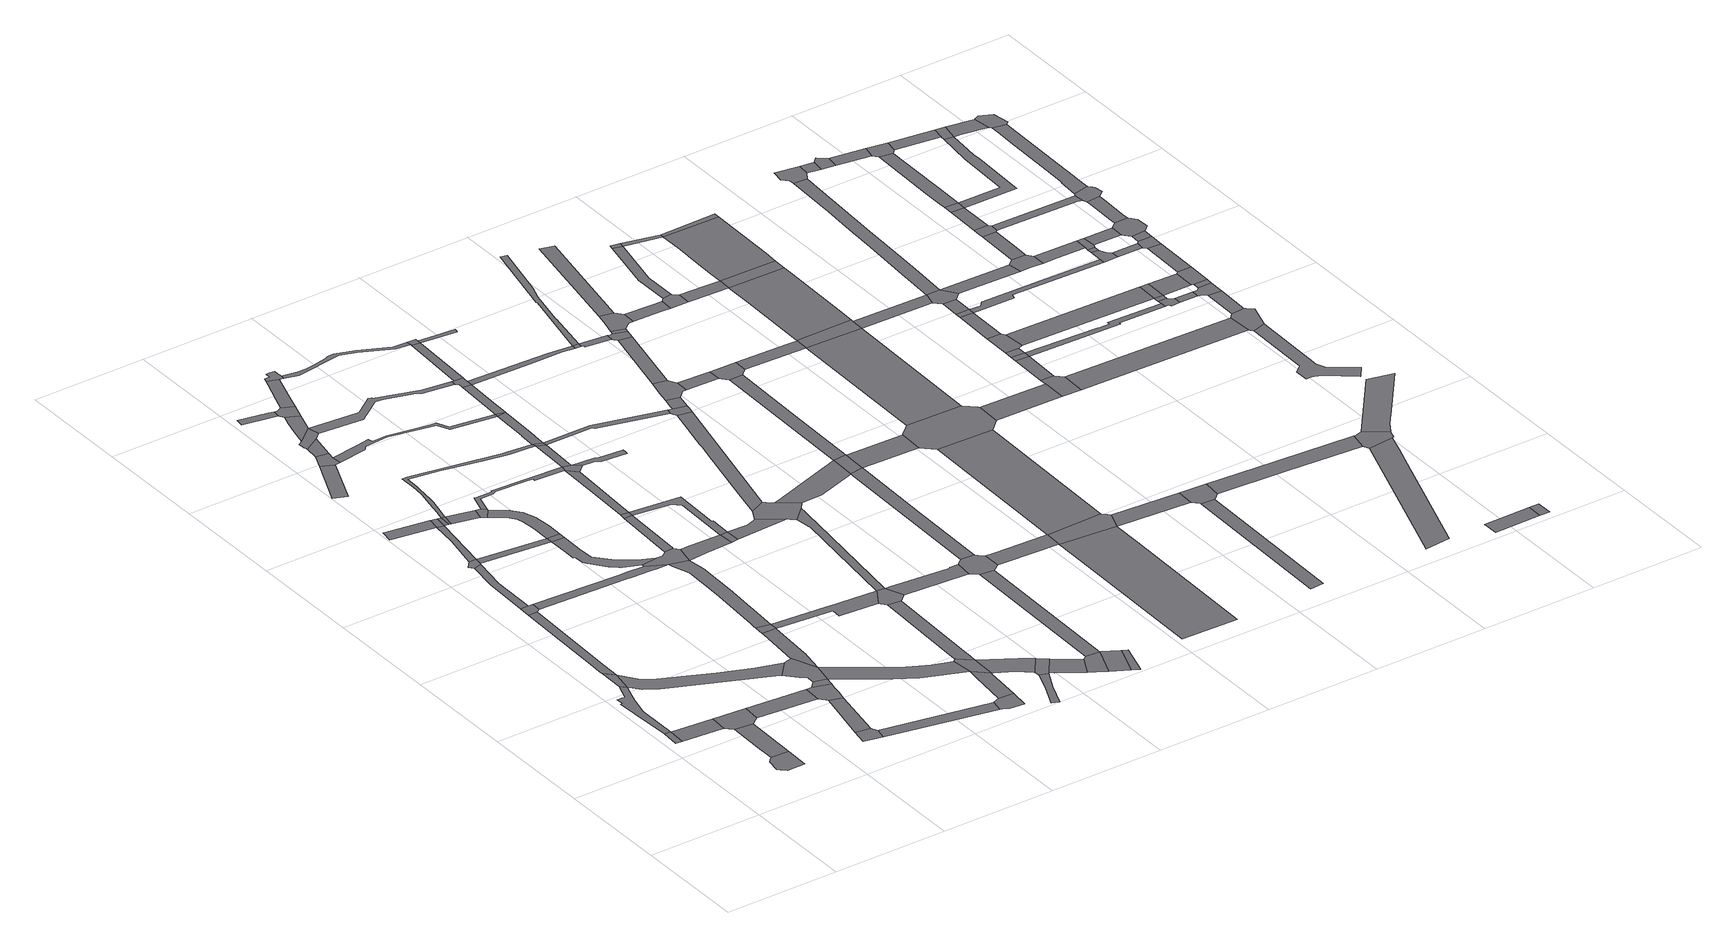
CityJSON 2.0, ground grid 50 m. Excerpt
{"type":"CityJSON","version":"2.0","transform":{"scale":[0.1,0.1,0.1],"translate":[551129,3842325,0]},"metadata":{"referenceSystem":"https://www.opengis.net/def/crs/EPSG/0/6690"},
"CityObjects":{
"road1":{"type":"Road","geometry":[{"type":"MultiSurface","lod":"1","boundaries":[[[0,1,2,3]]]}]},
"road2":{"type":"Road","attributes":{"RoadStructureAttribute.sectionType":"1"},"geometry":[{"type":"MultiSurface","lod":"1","boundaries":[[[4,5,6,7,8,9,10,11,12,13,14,0,3,15,16,17,18,19]]]}]},
"road3":{"type":"Road","attributes":{"RoadStructureAttribute.sectionType":"1"},"geometry":[{"type":"MultiSurface","lod":"1","boundaries":[[[20,3,2,21,22]]]}]},
"road4":{"type":"Road","geometry":[{"type":"MultiSurface","lod":"1","boundaries":[[[23,24,25,26,27,28,29,30]]]}]},
"road5":{"type":"Road","attributes":{"RoadStructureAttribute.sectionType":"1"},"geometry":[{"type":"MultiSurface","lod":"1","boundaries":[[[31,32,23,30,33]]]}]},
"road6":{"type":"Road","geometry":[{"type":"MultiSurface","lod":"1","boundaries":[[[34,4,19,35]]]}]},
"road7":{"type":"Road","geometry":[{"type":"MultiSurface","lod":"1","boundaries":[[[22,21,31,33,36,37]]]}]},
"road8":{"type":"Road","attributes":{"RoadStructureAttribute.sectionType":"1"},"geometry":[{"type":"MultiSurface","lod":"1","boundaries":[[[38,39,40,34,35,41,42,43]]]}]},
"road9":{"type":"Road","geometry":[{"type":"MultiSurface","lod":"1","boundaries":[[[44,45,38,43,46,47,48,49]]]}]},
"road10":{"type":"Road","attributes":{"RoadStructureAttribute.sectionType":"1"},"geometry":[{"type":"MultiSurface","lod":"1","boundaries":[[[50,51,52,53,54,55,56,35,19,57,58,59,60,61,62]]]}]},
"road11":{"type":"Road","attributes":{"RoadStructureAttribute.sectionType":"1"},"geometry":[{"type":"MultiSurface","lod":"1","boundaries":[[[37,36,63,64]]]}]},
"road12":{"type":"Road","attributes":{"RoadStructureAttribute.sectionType":"1"},"geometry":[{"type":"MultiSurface","lod":"1","boundaries":[[[65,66,67,68,44,49]]]}]},
"road13":{"type":"Road","geometry":[{"type":"MultiSurface","lod":"1","boundaries":[[[69,70,71,72,73,74]]]}]},
"road14":{"type":"Road","geometry":[{"type":"MultiSurface","lod":"1","boundaries":[[[75,76,77,78,67,66,79,80,81]]]}]},
"road15":{"type":"Road","attributes":{"RoadStructureAttribute.sectionType":"1"},"geometry":[{"type":"MultiSurface","lod":"1","boundaries":[[[82,69,74,83]]]}]},
"road16":{"type":"Road","attributes":{"RoadStructureAttribute.sectionType":"1"},"geometry":[{"type":"MultiSurface","lod":"1","boundaries":[[[84,85,86,87,88]]]}]},
"road17":{"type":"Road","attributes":{"RoadStructureAttribute.sectionType":"1"},"geometry":[{"type":"MultiSurface","lod":"1","boundaries":[[[87,89,75,81,90]]]}]},
"road18":{"type":"Road","geometry":[{"type":"MultiSurface","lod":"1","boundaries":[[[64,63,91,92,82,83,93,94,95,96]]]}]},
"road19":{"type":"Road","attributes":{"RoadStructureAttribute.sectionType":"1"},"geometry":[{"type":"MultiSurface","lod":"1","boundaries":[[[97,96,95,98]]]}]},
"road20":{"type":"Road","attributes":{"RoadStructureAttribute.sectionType":"1"},"geometry":[{"type":"MultiSurface","lod":"1","boundaries":[[[99,100,101,102]]]}]},
"road21":{"type":"Road","geometry":[{"type":"MultiSurface","lod":"1","boundaries":[[[88,87,90,103]]]}]},
"road22":{"type":"Road","geometry":[{"type":"MultiSurface","lod":"1","boundaries":[[[104,105,62,61,106,107,108,97,98,109]]]}]},
"road23":{"type":"Road","attributes":{"RoadStructureAttribute.sectionType":"1"},"geometry":[{"type":"MultiSurface","lod":"1","boundaries":[[[81,80,110,111]]]}]},
"road24":{"type":"Road","attributes":{"RoadStructureAttribute.sectionType":"1"},"geometry":[{"type":"MultiSurface","lod":"1","boundaries":[[[103,90,112,113,114]]]}]},
"road25":{"type":"Road","attributes":{"RoadStructureAttribute.sectionType":"1"},"geometry":[{"type":"MultiSurface","lod":"1","boundaries":[[[115,116,47,46,117,118,119,120,121,122]]]}]},
"road26":{"type":"Road","geometry":[{"type":"MultiSurface","lod":"1","boundaries":[[[114,113,123,124]]]}]},
"road27":{"type":"Road","attributes":{"RoadStructureAttribute.sectionType":"1"},"geometry":[{"type":"MultiSurface","lod":"1","boundaries":[[[73,72,125,126]]]}]},
"road28":{"type":"Road","attributes":{"RoadStructureAttribute.sectionType":"1"},"geometry":[{"type":"MultiSurface","lod":"1","boundaries":[[[127,124,123,128,129]]]}]},
"road29":{"type":"Road","geometry":[{"type":"MultiSurface","lod":"1","boundaries":[[[130,99,102,131,132,133]]]}]},
"road30":{"type":"Road","attributes":{"RoadStructureAttribute.sectionType":"1"},"geometry":[{"type":"MultiSurface","lod":"1","boundaries":[[[134,135,136,104,109,137,138,139,140,141]]]}]},
"road31":{"type":"Road","geometry":[{"type":"MultiSurface","lod":"1","boundaries":[[[142,143,144,130,133]]]}]},
"road32":{"type":"Road","geometry":[{"type":"MultiSurface","lod":"1","boundaries":[[[145,129,128,146,147,148,149]]]}]},
"road33":{"type":"Road","geometry":[{"type":"MultiSurface","lod":"1","boundaries":[[[150,134,141,151]]]}]},
"road34":{"type":"Road","attributes":{"RoadStructureAttribute.sectionType":"1"},"geometry":[{"type":"MultiSurface","lod":"1","boundaries":[[[152,153,154,155,156,157]]]}]},
"road35":{"type":"Road","geometry":[{"type":"MultiSurface","lod":"1","boundaries":[[[158,159,160,161,162,163,143,142,164,165,166]]]}]},
"road36":{"type":"Road","geometry":[{"type":"MultiSurface","lod":"1","boundaries":[[[111,110,167,168]]]}]},
"road37":{"type":"Road","attributes":{"RoadStructureAttribute.sectionType":"1"},"geometry":[{"type":"MultiSurface","lod":"1","boundaries":[[[169,170,171,172,147,146,173,174,175,176,177,111,168]]]}]},
"road38":{"type":"Road","attributes":{"RoadStructureAttribute.sectionType":"1"},"geometry":[{"type":"MultiSurface","lod":"1","boundaries":[[[178,179,180,109,98,181,182,183,184]]]}]},
"road39":{"type":"Road","attributes":{"RoadStructureAttribute.sectionType":"1"},"geometry":[{"type":"MultiSurface","lod":"1","boundaries":[[[185,186,187,159,158,188]]]}]},
"road40":{"type":"Road","attributes":{"RoadStructureAttribute.sectionType":"1"},"geometry":[{"type":"MultiSurface","lod":"1","boundaries":[[[110,189,190,191,192,193,194,195,196,197,198,199,200,201,202,203,204,205,206,207,208,167]]]}]},
"road41":{"type":"Road","attributes":{"RoadStructureAttribute.sectionType":"1"},"geometry":[{"type":"MultiSurface","lod":"1","boundaries":[[[121,209,210,211,212,213,150,151,214,215,216]]]}]},
"road42":{"type":"Road","geometry":[{"type":"MultiSurface","lod":"1","boundaries":[[[217,218,157,156,185,188,219]]]}]},
"road43":{"type":"Road","attributes":{"RoadStructureAttribute.sectionType":"1"},"geometry":[{"type":"MultiSurface","lod":"1","boundaries":[[[220,221,222,126,125,223,224,225,226]]]}]},
"road44":{"type":"Road","geometry":[{"type":"MultiSurface","lod":"1","boundaries":[[[227,228,229,201,200,122,121,216,230]]]}]},
"road45":{"type":"Road","attributes":{"RoadStructureAttribute.sectionType":"1"},"geometry":[{"type":"MultiSurface","lod":"1","boundaries":[[[231,232,233,234,235,236,237,238,239,114,124,240,241,242,243,244,245,246,247,248,249,250,251,252]]]}]},
"road46":{"type":"Road","attributes":{"RoadStructureAttribute.sectionType":"1"},"geometry":[{"type":"MultiSurface","lod":"1","boundaries":[[[253,254,255,256,217,219,257,258]]]}]},
"road47":{"type":"Road","attributes":{"RoadStructureAttribute.sectionType":"1"},"geometry":[{"type":"MultiSurface","lod":"1","boundaries":[[[183,259,260,220,226,261,262]]]}]},
"road48":{"type":"Road","attributes":{"RoadStructureAttribute.sectionType":"1"},"geometry":[{"type":"MultiSurface","lod":"1","boundaries":[[[263,264,265,266,267,149,148,268,269,270,271,272,273,274,275]]]}]},
"road49":{"type":"Road","attributes":{"RoadStructureAttribute.sectionType":"1"},"geometry":[{"type":"MultiSurface","lod":"1","boundaries":[[[276,277,151,141,278,279,280,281,282,283]]]}]},
"road50":{"type":"Road","geometry":[{"type":"MultiSurface","lod":"1","boundaries":[[[284,184,183,262,285]]]}]},
"road51":{"type":"Road","attributes":{"RoadStructureAttribute.sectionType":"1"},"geometry":[{"type":"MultiSurface","lod":"1","boundaries":[[[286,287,228,227,288,289]]]}]},
"road52":{"type":"Road","attributes":{"RoadStructureAttribute.sectionType":"1"},"geometry":[{"type":"MultiSurface","lod":"1","boundaries":[[[290,291,292,293,294,295,296,132,131,297,298,299,300,301,302,303,304,305]]]}]},
"road53":{"type":"Road","geometry":[{"type":"MultiSurface","lod":"1","boundaries":[[[306,307,308,253,258,309,310,311,312,313,314]]]}]},
"road54":{"type":"Road","geometry":[{"type":"MultiSurface","lod":"1","boundaries":[[[315,286,289,316]]]}]},
"road55":{"type":"Road","attributes":{"RoadStructureAttribute.sectionType":"1"},"geometry":[{"type":"MultiSurface","lod":"1","boundaries":[[[317,318,230,216,319,320,321,322]]]}]},
"road56":{"type":"Road","attributes":{"RoadStructureAttribute.sectionType":"1"},"geometry":[{"type":"MultiSurface","lod":"1","boundaries":[[[323,324,325,326,327,328,329,330]]]}]},
"road57":{"type":"Road","attributes":{"RoadStructureAttribute.sectionType":"1"},"geometry":[{"type":"MultiSurface","lod":"1","boundaries":[[[331,332,284,285,333,334,335,336]]]}]},
"road58":{"type":"Road","attributes":{"RoadStructureAttribute.sectionType":"1"},"geometry":[{"type":"MultiSurface","lod":"1","boundaries":[[[337,338,285,262,339,340,341,342]]]}]},
"road59":{"type":"Road","attributes":{"RoadStructureAttribute.sectionType":"1"},"geometry":[{"type":"MultiSurface","lod":"1","boundaries":[[[343,344,345,346,347,348,158,166,349,350,351,352,353,354,355,356,357,358,359]]]}]},
"road60":{"type":"Road","attributes":{"RoadStructureAttribute.sectionType":"1"},"geometry":[{"type":"MultiSurface","lod":"1","boundaries":[[[274,360,361,315,316,362]]]}]},
"road61":{"type":"Road","attributes":{"RoadStructureAttribute.sectionType":"1"},"geometry":[{"type":"MultiSurface","lod":"1","boundaries":[[[363,364,365,316,289,366,367,322,368]]]}]},
"road62":{"type":"Road","geometry":[{"type":"MultiSurface","lod":"1","boundaries":[[[342,341,369,370,371,323,330,372,373]]]}]},
"road63":{"type":"Road","geometry":[{"type":"MultiSurface","lod":"1","boundaries":[[[368,322,321,374]]]}]},
"road64":{"type":"Road","geometry":[{"type":"MultiSurface","lod":"1","boundaries":[[[283,282,375,331,336,376,377,378,379]]]}]},
"road65":{"type":"Road","geometry":[{"type":"MultiSurface","lod":"1","boundaries":[[[275,274,362,380,381,382,383]]]}]},
"road66":{"type":"Road","attributes":{"RoadStructureAttribute.sectionType":"1"},"geometry":[{"type":"MultiSurface","lod":"1","boundaries":[[[373,372,384,385,386]]]}]},
"road67":{"type":"Road","attributes":{"RoadStructureAttribute.sectionType":"1"},"geometry":[{"type":"MultiSurface","lod":"1","boundaries":[[[251,275,383,387]]]}]},
"road68":{"type":"Road","geometry":[{"type":"MultiSurface","lod":"1","boundaries":[[[252,251,387,388]]]}]},
"road69":{"type":"Road","attributes":{"RoadStructureAttribute.sectionType":"1"},"geometry":[{"type":"MultiSurface","lod":"1","boundaries":[[[389,390,391,392,393,394,395,396,397,398,310,309,399,400,401,402,403,404]]]}]},
"road70":{"type":"Road","attributes":{"RoadStructureAttribute.sectionType":"1"},"geometry":[{"type":"MultiSurface","lod":"1","boundaries":[[[405,406,407,304,408,409,410,252,388]]]}]},
"road71":{"type":"Road","geometry":[{"type":"MultiSurface","lod":"1","boundaries":[[[411,412,413,368,374,414,415,416]]]}]},
"road72":{"type":"Road","geometry":[{"type":"MultiSurface","lod":"1","boundaries":[[[417,418,386,385,419,420,421]]]}]},
"road73":{"type":"Road","geometry":[{"type":"MultiSurface","lod":"1","boundaries":[[[422,423,424,425,426,427,428,383,382]]]}]},
"road74":{"type":"Road","geometry":[{"type":"MultiSurface","lod":"1","boundaries":[[[305,304,407]]]}]},
"road75":{"type":"Road","attributes":{"RoadStructureAttribute.sectionType":"1"},"geometry":[{"type":"MultiSurface","lod":"1","boundaries":[[[429,430,431,432,433,434,435,436,283,379]]]}]},
"road76":{"type":"Road","attributes":{"RoadStructureAttribute.sectionType":"1"},"geometry":[{"type":"MultiSurface","lod":"1","boundaries":[[[437,438,421,420,439,440]]]}]},
"road77":{"type":"Road","attributes":{"RoadStructureAttribute.sectionType":"1"},"geometry":[{"type":"MultiSurface","lod":"1","boundaries":[[[441,442,443,444,305,407,445,446,447]]]}]},
"road78":{"type":"Road","attributes":{"RoadStructureAttribute.sectionType":"1"},"geometry":[{"type":"MultiSurface","lod":"1","boundaries":[[[448,449,450,451,379,378,452,453,454]]]}]},
"road79":{"type":"Road","geometry":[{"type":"MultiSurface","lod":"1","boundaries":[[[440,439,455,456]]]}]},
"road80":{"type":"Road","geometry":[{"type":"MultiSurface","lod":"1","boundaries":[[[359,358,457,441,447,458,459,460,461,462]]]}]},
"road81":{"type":"Road","geometry":[{"type":"MultiSurface","lod":"1","boundaries":[[[463,464,465,466,411,416,467,433,432,468,469]]]}]},
"road82":{"type":"Road","attributes":{"RoadStructureAttribute.sectionType":"1"},"geometry":[{"type":"MultiSurface","lod":"1","boundaries":[[[470,417,421,471]]]}]},
"road83":{"type":"Road","attributes":{"RoadStructureAttribute.sectionType":"1"},"geometry":[{"type":"MultiSurface","lod":"1","boundaries":[[[472,462,461,473]]]}]},
"road84":{"type":"Road","attributes":{"RoadStructureAttribute.sectionType":"1"},"geometry":[{"type":"MultiSurface","lod":"1","boundaries":[[[474,475,388,387,476,477,478,479]]]}]},
"road85":{"type":"Road","geometry":[{"type":"MultiSurface","lod":"1","boundaries":[[[404,403,472,473,480,481]]]}]},
"road86":{"type":"Road","attributes":{"RoadStructureAttribute.sectionType":"1"},"geometry":[{"type":"MultiSurface","lod":"1","boundaries":[[[482,483,484,485,486,487,488,465,464,489]]]}]},
"road87":{"type":"Road","geometry":[{"type":"MultiSurface","lod":"1","boundaries":[[[490,491,492,454,453,493,494,470,471,495,496,497,498,499]]]}]},
"road88":{"type":"Road","geometry":[{"type":"MultiSurface","lod":"1","boundaries":[[[500,501,502,480,473]]]}]},
"road89":{"type":"Road","attributes":{"RoadStructureAttribute.sectionType":"1"},"geometry":[{"type":"MultiSurface","lod":"1","boundaries":[[[503,504,505,469,468,506,507,508]]]}]},
"road90":{"type":"Road","attributes":{"RoadStructureAttribute.sectionType":"1"},"geometry":[{"type":"MultiSurface","lod":"1","boundaries":[[[509,458,447,510,511,512,513]]]}]},
"road91":{"type":"Road","attributes":{"RoadStructureAttribute.sectionType":"1"},"geometry":[{"type":"MultiSurface","lod":"1","boundaries":[[[514,515,516,517,508,490,499]]]}]},
"road92":{"type":"Road","geometry":[{"type":"MultiSurface","lod":"1","boundaries":[[[479,478,482,489,518,519,520]]]}]},
"road93":{"type":"Road","attributes":{"RoadStructureAttribute.sectionType":"1"},"geometry":[{"type":"MultiSurface","lod":"1","boundaries":[[[521,522,523,497,496,524,525,526,527]]]}]},
"road94":{"type":"Road","attributes":{"RoadStructureAttribute.sectionType":"1"},"geometry":[{"type":"MultiSurface","lod":"1","boundaries":[[[528,529,530,520,519,531]]]}]},
"road95":{"type":"Road","geometry":[{"type":"MultiSurface","lod":"1","boundaries":[[[532,503,508,517]]]}]},
"road96":{"type":"Road","geometry":[{"type":"MultiSurface","lod":"1","boundaries":[[[533,534,528,531,535,536,537,538,539,540,541,542]]]}]},
"road97":{"type":"Road","attributes":{"function":"2","RoadStructureAttribute.sectionType":"1"},"geometry":[{"type":"MultiSurface","lod":"1","boundaries":[[[526,543,544,545,546,547]]]}]},
"road98":{"type":"Road","geometry":[{"type":"MultiSurface","lod":"1","boundaries":[[[513,512,548,549]]]}]},
"road99":{"type":"Road","attributes":{"RoadStructureAttribute.sectionType":"1"},"geometry":[{"type":"MultiSurface","lod":"1","boundaries":[[[549,548,550,551,552,553,554]]]}]},
"road100":{"type":"Road","attributes":{"RoadStructureAttribute.sectionType":"1"},"geometry":[{"type":"MultiSurface","lod":"1","boundaries":[[[555,533,542,556]]]}]},
"road101":{"type":"Road","attributes":{"RoadStructureAttribute.sectionType":"1"},"geometry":[{"type":"MultiSurface","lod":"1","boundaries":[[[539,538,557,558]]]}]},
"road102":{"type":"Road","attributes":{"RoadStructureAttribute.sectionType":"1"},"geometry":[{"type":"MultiSurface","lod":"1","boundaries":[[[559,560,503,532,561,562]]]}]},
"road103":{"type":"Road","attributes":{"RoadStructureAttribute.sectionType":"1"},"geometry":[{"type":"MultiSurface","lod":"1","boundaries":[[[563,564,532,517,565,566,567]]]}]},
"road104":{"type":"Road","geometry":[{"type":"MultiSurface","lod":"1","boundaries":[[[568,569,527,526,547,570]]]}]},
"road105":{"type":"Road","geometry":[{"type":"MultiSurface","lod":"1","boundaries":[[[571,554,553,572,555,556,573,574]]]}]},
"road106":{"type":"Road","attributes":{"RoadStructureAttribute.sectionType":"1"},"geometry":[{"type":"MultiSurface","lod":"1","boundaries":[[[575,576,577,513,549,578,579,580,581,582,583]]]}]},
"road107":{"type":"Road","attributes":{"RoadStructureAttribute.sectionType":"1"},"geometry":[{"type":"MultiSurface","lod":"1","boundaries":[[[584,574,573,585]]]}]},
"road108":{"type":"Road","geometry":[{"type":"MultiSurface","lod":"1","boundaries":[[[586,558,557,587,588,559,562,589,590,591,592,593]]]}]},
"road109":{"type":"Road","geometry":[{"type":"MultiSurface","lod":"1","boundaries":[[[594,595,596,584,585,597,598,599,600,601,602]]]}]},
"road110":{"type":"Road","attributes":{"function":"2","RoadStructureAttribute.sectionType":"1"},"geometry":[{"type":"MultiSurface","lod":"1","boundaries":[[[603,527,569,604]]]}]},
"road111":{"type":"Road","attributes":{"RoadStructureAttribute.sectionType":"1"},"geometry":[{"type":"MultiSurface","lod":"1","boundaries":[[[605,606,601,600,607,608,609]]]}]},
"road112":{"type":"Road","attributes":{"RoadStructureAttribute.sectionType":"1"},"geometry":[{"type":"MultiSurface","lod":"1","boundaries":[[[610,594,602,611]]]}]},
"road113":{"type":"Road","attributes":{"RoadStructureAttribute.sectionType":"1"},"geometry":[{"type":"MultiSurface","lod":"1","boundaries":[[[570,547,612,613,614]]]}]},
"road114":{"type":"Road","attributes":{"RoadStructureAttribute.sectionType":"1"},"geometry":[{"type":"MultiSurface","lod":"1","boundaries":[[[615,593,592,616,617]]]}]},
"road115":{"type":"Road","geometry":[{"type":"MultiSurface","lod":"1","boundaries":[[[618,619,620,567,566,621,603,604,622,623,624,625,626]]]}]},
"road116":{"type":"Road","attributes":{"RoadStructureAttribute.sectionType":"1"},"geometry":[{"type":"MultiSurface","lod":"1","boundaries":[[[627,628,629,630]]]}]},
"road117":{"type":"Road","geometry":[{"type":"MultiSurface","lod":"1","boundaries":[[[631,632,609,608,633,634]]]}]},
"road118":{"type":"Road","attributes":{"function":"2","RoadStructureAttribute.sectionType":"1"},"geometry":[{"type":"MultiSurface","lod":"1","boundaries":[[[616,618,626,635]]]}]},
"road119":{"type":"Road","attributes":{"RoadStructureAttribute.sectionType":"1"},"geometry":[{"type":"MultiSurface","lod":"1","boundaries":[[[636,637,632,631,638,639,640]]]}]},
"road120":{"type":"Road","geometry":[{"type":"MultiSurface","lod":"1","boundaries":[[[614,613,641,627,630,642,643,644]]]}]},
"road121":{"type":"Road","attributes":{"RoadStructureAttribute.sectionType":"1"},"geometry":[{"type":"MultiSurface","lod":"1","boundaries":[[[645,634,633,646,647,648]]]}]},
"road122":{"type":"Road","geometry":[{"type":"MultiSurface","lod":"1","boundaries":[[[649,650,651,652,617,616,635,653]]]}]},
"road123":{"type":"Road","geometry":[{"type":"MultiSurface","lod":"1","boundaries":[[[654,636,640,655]]]}]},
"road124":{"type":"Road","attributes":{"RoadStructureAttribute.sectionType":"1"},"geometry":[{"type":"MultiSurface","lod":"1","boundaries":[[[624,623,656,657]]]}]},
"road125":{"type":"Road","attributes":{"function":"2","RoadStructureAttribute.sectionType":"1"},"geometry":[{"type":"MultiSurface","lod":"1","boundaries":[[[647,658,659,652,651,660,661,662]]]}]},
"road126":{"type":"Road","attributes":{"RoadStructureAttribute.sectionType":"1"},"geometry":[{"type":"MultiSurface","lod":"1","boundaries":[[[655,640,663,664]]]}]},
"road127":{"type":"Road","geometry":[{"type":"MultiSurface","lod":"1","boundaries":[[[648,647,662,665]]]}]},
"road128":{"type":"Road","attributes":{"function":"2","RoadStructureAttribute.sectionType":"1"},"geometry":[{"type":"MultiSurface","lod":"1","boundaries":[[[663,666,667,668,669,670,648,665,671,672]]]}]},
"road129":{"type":"Road","geometry":[{"type":"MultiSurface","lod":"1","boundaries":[[[673,657,656,674,675,676,677,678]]]}]},
"road130":{"type":"Road","attributes":{"RoadStructureAttribute.sectionType":"1"},"geometry":[{"type":"MultiSurface","lod":"1","boundaries":[[[653,635,679,680]]]}]},
"road131":{"type":"Road","attributes":{"RoadStructureAttribute.sectionType":"1"},"geometry":[{"type":"MultiSurface","lod":"1","boundaries":[[[681,673,678,682]]]}]},
"road132":{"type":"Road","geometry":[{"type":"MultiSurface","lod":"1","boundaries":[[[683,664,663,672]]]}]},
"road133":{"type":"Road","geometry":[{"type":"MultiSurface","lod":"1","boundaries":[[[684,681,682,685]]]}]},
"road134":{"type":"Road","attributes":{"RoadStructureAttribute.sectionType":"1"},"geometry":[{"type":"MultiSurface","lod":"1","boundaries":[[[686,687,644,643,688,689,690]]]}]},
"road135":{"type":"Road","attributes":{"RoadStructureAttribute.sectionType":"1"},"geometry":[{"type":"MultiSurface","lod":"1","boundaries":[[[691,684,685,692]]]}]},
"road136":{"type":"Road","geometry":[{"type":"MultiSurface","lod":"1","boundaries":[[[693,691,692,694,695,696]]]}]},
"road137":{"type":"Road","attributes":{"RoadStructureAttribute.sectionType":"1"},"geometry":[{"type":"MultiSurface","lod":"1","boundaries":[[[697,693,696,698]]]}]},
"road138":{"type":"Road","geometry":[{"type":"MultiSurface","lod":"1","boundaries":[[[699,697,698,700]]]}]},
"road139":{"type":"Road","attributes":{"function":"3","RoadStructureAttribute.sectionType":"1"},"geometry":[{"type":"MultiSurface","lod":"1","boundaries":[[[701,702,703,704,705,706,707,708,709]]]}]},
"road140":{"type":"Road","attributes":{"RoadStructureAttribute.sectionType":"1"},"geometry":[{"type":"MultiSurface","lod":"1","boundaries":[[[710,699,700,711,712]]]}]},
"road141":{"type":"Road","geometry":[{"type":"MultiSurface","lod":"1","boundaries":[[[680,679,710,712,713,714]]]}]},
"road142":{"type":"Road","attributes":{"RoadStructureAttribute.sectionType":"1"},"geometry":[{"type":"MultiSurface","lod":"1","boundaries":[[[715,716,717,718]]]}]},
"road143":{"type":"Road","attributes":{"RoadStructureAttribute.sectionType":"1"},"geometry":[{"type":"MultiSurface","lod":"1","boundaries":[[[719,720,721,722,723,724,725,680,714,726,727,728,729,730]]]}]},
"road144":{"type":"Road","attributes":{"RoadStructureAttribute.sectionType":"1"},"geometry":[{"type":"MultiSurface","lod":"1","boundaries":[[[731,732,733,734,735,685,682,736,737,738,739]]]}]},
"road145":{"type":"Road","attributes":{"RoadStructureAttribute.sectionType":"1"},"geometry":[{"type":"MultiSurface","lod":"1","boundaries":[[[675,674,740,741]]]}]},
"road146":{"type":"Road","geometry":[{"type":"MultiSurface","lod":"1","boundaries":[[[718,717,742,743]]]}]},
"road147":{"type":"Road","attributes":{"RoadStructureAttribute.sectionType":"1"},"geometry":[{"type":"MultiSurface","lod":"1","boundaries":[[[714,713,744,745,746]]]}]},
"road148":{"type":"Road","geometry":[{"type":"MultiSurface","lod":"1","boundaries":[[[747,748,749,690,689,750,707,706,751,752,753,754]]]}]},
"road149":{"type":"Road","attributes":{"RoadStructureAttribute.sectionType":"1"},"geometry":[{"type":"MultiSurface","lod":"1","boundaries":[[[695,694,755,756]]]}]},
"road150":{"type":"Road","attributes":{"RoadStructureAttribute.sectionType":"1"},"geometry":[{"type":"MultiSurface","lod":"1","boundaries":[[[757,758,700,698,759,760,761,762]]]}]},
"road151":{"type":"Road","geometry":[{"type":"MultiSurface","lod":"1","boundaries":[[[763,764,765,766,767,719,730,768,769]]]}]},
"road152":{"type":"Road","geometry":[{"type":"MultiSurface","lod":"1","boundaries":[[[770,746,745,771,772,773,774]]]}]},
"road153":{"type":"Road","attributes":{"function":"3","RoadStructureAttribute.sectionType":"1"},"geometry":[{"type":"MultiSurface","lod":"1","boundaries":[[[775,747,754,776,777,778]]]}]},
"road154":{"type":"Road","attributes":{"function":"3","RoadStructureAttribute.sectionType":"1"},"geometry":[{"type":"MultiSurface","lod":"1","boundaries":[[[779,769,768,780,781]]]}]},
"road155":{"type":"Road","attributes":{"RoadStructureAttribute.sectionType":"1"},"geometry":[{"type":"MultiSurface","lod":"1","boundaries":[[[782,783,770,774,784,785,786]]]}]},
"road156":{"type":"Road","geometry":[{"type":"MultiSurface","lod":"1","boundaries":[[[787,788,782,786,789,790,791,792]]]}]},
"road157":{"type":"Road","geometry":[{"type":"MultiSurface","lod":"1","boundaries":[[[793,781,780,794,795]]]}]},
"road158":{"type":"Road","geometry":[{"type":"MultiSurface","lod":"1","boundaries":[[[796,739,738,797,798,799,800,801,802]]]}]},
"road159":{"type":"Road","geometry":[{"type":"MultiSurface","lod":"1","boundaries":[[[755,796,802,803]]]}]},
"road160":{"type":"Road","attributes":{"RoadStructureAttribute.sectionType":"1"},"geometry":[{"type":"MultiSurface","lod":"1","boundaries":[[[804,787,792,805,806]]]}]},
"road161":{"type":"Road","geometry":[{"type":"MultiSurface","lod":"1","boundaries":[[[756,755,803,807]]]}]},
"road162":{"type":"Road","attributes":{"RoadStructureAttribute.sectionType":"1"},"geometry":[{"type":"MultiSurface","lod":"1","boundaries":[[[808,773,772,809,810,811,812]]]}]},
"road163":{"type":"Road","attributes":{"RoadStructureAttribute.sectionType":"1"},"geometry":[{"type":"MultiSurface","lod":"1","boundaries":[[[813,814,815,816,817,818,819,820,821,822,823,824,825,826]]]}]},
"road164":{"type":"Road","geometry":[{"type":"MultiSurface","lod":"1","boundaries":[[[827,804,806,828]]]}]},
"road165":{"type":"Road","attributes":{"RoadStructureAttribute.sectionType":"1"},"geometry":[{"type":"MultiSurface","lod":"1","boundaries":[[[800,799,829,830]]]}]},
"road166":{"type":"Road","attributes":{"function":"3","RoadStructureAttribute.sectionType":"1"},"geometry":[{"type":"MultiSurface","lod":"1","boundaries":[[[795,794,831,832]]]}]},
"road167":{"type":"Road","geometry":[{"type":"MultiSurface","lod":"1","boundaries":[[[833,834,835,836,837,838,741,740,839,840,817,816,841]]]}]},
"road168":{"type":"Road","attributes":{"RoadStructureAttribute.sectionType":"1"},"geometry":[{"type":"MultiSurface","lod":"1","boundaries":[[[807,803,842,843]]]}]},
"road169":{"type":"Road","attributes":{"RoadStructureAttribute.sectionType":"1"},"geometry":[{"type":"MultiSurface","lod":"1","boundaries":[[[844,845,846,827,828,847,848,849]]]}]},
"road170":{"type":"Road","geometry":[{"type":"MultiSurface","lod":"1","boundaries":[[[850,762,761,851,852,853,854,855]]]}]},
"road171":{"type":"Road","attributes":{"RoadStructureAttribute.sectionType":"1"},"geometry":[{"type":"MultiSurface","lod":"1","boundaries":[[[856,850,855,857]]]}]},
"road172":{"type":"Road","attributes":{"RoadStructureAttribute.sectionType":"1"},"geometry":[{"type":"MultiSurface","lod":"1","boundaries":[[[858,836,835,859]]]}]},
"road173":{"type":"Road","geometry":[{"type":"MultiSurface","lod":"1","boundaries":[[[812,811,856,857,860,861]]]}]},
"road174":{"type":"Road","geometry":[{"type":"MultiSurface","lod":"1","boundaries":[[[862,863,864,830,829,865,866,858,859,867]]]}]},
"road175":{"type":"Road","attributes":{"RoadStructureAttribute.sectionType":"1"},"geometry":[{"type":"MultiSurface","lod":"1","boundaries":[[[868,869,862,867,870]]]}]},
"road176":{"type":"Road","geometry":[{"type":"MultiSurface","lod":"1","boundaries":[[[832,831,844,849,871,872]]]}]},
"road177":{"type":"Road","attributes":{"RoadStructureAttribute.sectionType":"1"},"geometry":[{"type":"MultiSurface","lod":"1","boundaries":[[[873,790,789,874,875,876,877]]]}]},
"road178":{"type":"Road","attributes":{"RoadStructureAttribute.sectionType":"1"},"geometry":[{"type":"MultiSurface","lod":"1","boundaries":[[[852,851,878,879]]]}]},
"road179":{"type":"Road","geometry":[{"type":"MultiSurface","lod":"1","boundaries":[[[880,843,842,868,870,881]]]}]},
"road180":{"type":"Road","attributes":{"RoadStructureAttribute.sectionType":"1"},"geometry":[{"type":"MultiSurface","lod":"1","boundaries":[[[861,860,882,883]]]}]},
"road181":{"type":"Road","attributes":{"RoadStructureAttribute.sectionType":"1"},"geometry":[{"type":"MultiSurface","lod":"1","boundaries":[[[884,885,886,828,806,887,888,889,890]]]}]},
"road182":{"type":"Road","attributes":{"RoadStructureAttribute.sectionType":"1"},"geometry":[{"type":"MultiSurface","lod":"1","boundaries":[[[891,880,881,892]]]}]},
"road183":{"type":"Road","geometry":[{"type":"MultiSurface","lod":"1","boundaries":[[[893,879,878,891,892,894]]]}]},
"road184":{"type":"Road","attributes":{"RoadStructureAttribute.sectionType":"1"},"geometry":[{"type":"MultiSurface","lod":"1","boundaries":[[[895,896,893,894]]]}]},
"road185":{"type":"Road","attributes":{"function":"3","RoadStructureAttribute.sectionType":"1"},"geometry":[{"type":"MultiSurface","lod":"1","boundaries":[[[872,871,897,898]]]}]},
"road186":{"type":"Road","geometry":[{"type":"MultiSurface","lod":"1","boundaries":[[[899,900,901,902,883,882,896,895,903,904,905,906]]]}]},
"road187":{"type":"Road","attributes":{"RoadStructureAttribute.sectionType":"1"},"geometry":[{"type":"MultiSurface","lod":"1","boundaries":[[[907,908,909,910,911,912,902,901]]]}]},
"road188":{"type":"Road","geometry":[{"type":"MultiSurface","lod":"1","boundaries":[[[913,914,915,877,876,910,909,916,917,918]]]}]},
"road189":{"type":"Road","geometry":[{"type":"MultiSurface","lod":"1","boundaries":[[[898,897,884,890,919]]]}]},
"road190":{"type":"Road","attributes":{"RoadStructureAttribute.sectionType":"1"},"geometry":[{"type":"MultiSurface","lod":"1","boundaries":[[[920,921,922,923,924,925,926,915,914,927,928,929,930,931,932,933]]]}]},
"road191":{"type":"Road","attributes":{"function":"3","RoadStructureAttribute.sectionType":"1"},"geometry":[{"type":"MultiSurface","lod":"1","boundaries":[[[919,890,934,935,936]]]}]},
"road192":{"type":"Road","geometry":[{"type":"MultiSurface","lod":"1","boundaries":[[[937,938,939,936,935,920,933,940,941,942]]]}]}
},
"vertices":[
[48,679,0],[41,599,0],[69,596,0],[75,678,0],
[105,1053,0],[104,1050,0],[102,1047,0],[80,985,0],[77,979,0],[76,979,0],[65,980,0],[44,981,0],[45,947,0],[34,945,0],[38,864,0],[75,854,0],[76,861,0],[94,938,0],[107,976,0],[126,1032,0],
[75,676,0],[252,581,0],[258,662,0],
[276,309,0],[263,296,0],[253,286,0],[244,226,0],[255,216,0],[274,199,0],[353,197,0],[356,307,0],
[281,551,0],[278,398,0],[362,544,0],
[106,1167,0],[144,1128,0],
[395,570,0],[401,650,0],
[122,1666,0],[107,1209,0],[106,1182,0],[144,1131,0],[146,1207,0],[161,1666,0],
[124,1721,0],[123,1683,0],[178,1676,0],[180,1720,0],[161,1720,0],[158,1721,0],
[631,856,0],[601,865,0],[461,921,0],[391,953,0],[253,1014,0],[198,1050,0],[193,1057,0],[131,1026,0],[164,987,0],[220,950,0],[627,773,0],[649,763,0],[709,831,0],
[662,549,0],[666,629,0],
[161,1916,0],[186,2068,0],[152,2058,0],[131,1930,0],
[639,272,0],[625,200,0],[686,187,0],[705,183,0],[715,234,0],[701,260,0],
[162,2108,0],[135,2078,0],[138,2073,0],[144,2067,0],[186,2070,0],[187,2073,0],[192,2106,0],
[689,516,0],[746,499,0],
[17,2463,0],[7,2408,0],[24,2405,0],[204,2378,0],[212,2433,0],
[191,2264,0],[235,2372,0],
[674,535,0],[676,532,0],[754,539,0],[760,574,0],[767,606,0],[691,627,0],
[719,656,0],[774,645,0],
[97,2989,0],[5,2777,0],[61,2752,0],[152,2966,0],
[241,2428,0],
[748,842,0],[731,837,0],[697,714,0],[719,691,0],[719,687,0],[793,732,0],
[495,2044,0],[497,2074,0],
[239,2371,0],[252,2369,0],[259,2425,0],
[603,1703,0],[569,1704,0],[567,1663,0],[603,1662,0],[678,1659,0],[708,1658,0],[762,1656,0],[679,1700,0],
[262,2367,0],[273,2423,0],
[1178,90,0],[1188,144,0],
[283,2421,0],[379,2343,0],[392,2394,0],
[126,3055,0],[179,2969,0],[173,3009,0],[180,3045,0],
[764,1052,0],[763,1036,0],[748,844,0],[807,816,0],[811,840,0],[812,849,0],[825,1047,0],[826,1049,0],
[201,3156,0],[133,3116,0],[132,3111,0],
[407,2391,0],[401,2327,0],[432,2368,0],[434,2375,0],[416,2388,0],
[766,1097,0],[828,1085,0],
[163,3412,0],[35,3436,0],[31,3403,0],[156,3379,0],[181,3374,0],[185,3408,0],
[220,3235,0],[146,3174,0],[131,3165,0],[126,3162,0],[129,3132,0],[130,3128,0],[214,3168,0],[216,3170,0],[231,3183,0],
[554,2042,0],[555,2072,0],
[556,2145,0],[549,2221,0],[530,2278,0],[498,2319,0],[467,2275,0],[485,2247,0],[492,2220,0],[497,2161,0],[497,2079,0],
[1155,496,0],[1067,541,0],[800,727,0],[975,501,0],[1062,448,0],[1243,374,0],[1234,468,0],
[194,3352,0],[180,3308,0],[164,3247,0],[249,3326,0],
[497,2043,0],[497,2042,0],[497,1963,0],[496,1902,0],[504,1900,0],[507,1857,0],[516,1840,0],[525,1828,0],[567,1772,0],[599,1747,0],[608,1740,0],[679,1711,0],[752,1720,0],[735,1729,0],[686,1752,0],[672,1759,0],[637,1786,0],[606,1810,0],[556,1871,0],[552,1928,0],
[768,1637,0],[792,1561,0],[787,1381,0],[769,1131,0],[767,1110,0],[847,1379,0],[851,1558,0],[842,1634,0],
[221,3416,0],[199,3405,0],[271,3392,0],
[1220,157,0],[1212,154,0],[1210,152,0],[1197,86,0],[1211,72,0],[1276,65,0],[1285,151,0],
[842,1741,0],[803,1736,0],[780,1720,0],[859,1719,0],
[733,2663,0],[714,2666,0],[326,2737,0],[300,2738,0],[299,2662,0],[298,2639,0],[293,2599,0],[281,2535,0],[267,2464,0],[283,2466,0],[298,2534,0],[302,2558,0],[311,2642,0],[313,2662,0],[314,2722,0],[445,2701,0],[481,2693,0],[622,2665,0],[732,2645,0],[797,2640,0],[846,2638,0],[842,2654,0],
[287,3602,0],[278,3576,0],[261,3530,0],[243,3479,0],[292,3456,0],[334,3585,0],
[1242,361,0],[1238,324,0],[1301,318,0],[1302,321,0],
[522,2472,0],[521,2466,0],[445,2468,0],[443,2468,0],[440,2468,0],[456,2451,0],[515,2450,0],[535,2461,0],[659,2454,0],[702,2452,0],[701,2439,0],[834,2432,0],[839,2457,0],
[1078,1065,0],[1076,1065,0],[1073,1029,0],[1075,1028,0],[1074,1025,0],[1072,984,0],[1243,971,0],[1291,1047,0],
[1249,481,0],[1307,433,0],
[817,2023,0],[802,1738,0],[842,1743,0],[854,2021,0],
[658,2936,0],[636,2988,0],[608,2989,0],[429,3023,0],[365,3020,0],[358,3040,0],[300,3030,0],[304,2987,0],[307,2989,0],[312,2995,0],[322,3005,0],[427,3013,0],[628,2973,0],[652,2920,0],[851,2892,0],[853,2909,0],
[315,3643,0],[315,3620,0],[293,3619,0],[352,3580,0],[354,3600,0],[354,3615,0],[354,3620,0],[354,3642,0],[331,3643,0],
[819,2049,0],[855,2047,0],
[883,1719,0],[880,1719,0],[845,1635,0],[925,1640,0],[1047,1648,0],[1042,1716,0],
[1442,205,0],[1412,131,0],[1404,111,0],[1362,14,0],[1392,1,0],[1431,99,0],[1434,106,0],[1478,193,0],
[1266,941,0],[1249,482,0],[1308,465,0],[1309,480,0],[1309,493,0],[1325,936,0],
[1447,344,0],[1311,430,0],[1309,317,0],[1383,274,0],[1438,230,0],[1496,308,0],
[730,3211,0],[542,3271,0],[542,3274,0],[528,3278,0],[443,3218,0],[437,3218,0],[429,3168,0],[448,3182,0],[453,3185,0],[540,3248,0],[540,3245,0],[542,3245,0],[573,3241,0],[686,3205,0],[715,3189,0],[852,3173,0],[855,3195,0],
[831,2354,0],[830,2273,0],[872,2389,0],
[1080,1814,0],[1073,1814,0],[1079,2022,0],[1020,2002,0],[1050,1970,0],[1077,1717,0],
[1439,229,0],[1441,209,0],[1441,206,0],[1480,197,0],[1539,276,0],
[1077,1650,0],
[1266,943,0],[1328,939,0],[1350,958,0],[1357,964,0],[1325,1045,0],
[874,2391,0],[899,2413,0],[908,2421,0],[874,2446,0],
[1497,182,0],[1599,114,0],[1642,199,0],
[881,2620,0],
[880,2638,0],
[819,3525,0],[691,3586,0],[608,3614,0],[578,3613,0],[563,3605,0],[497,3591,0],[462,3587,0],[422,3587,0],[413,3588,0],[357,3599,0],[412,3564,0],[617,3594,0],[685,3570,0],[818,3506,0],[883,3502,0],[880,3523,0],
[882,2667,0],[885,2726,0],[892,2897,0],[845,2728,0],[845,2727,0],[842,2667,0],
[1214,1732,0],[1206,1729,0],[1170,1715,0],[1222,1659,0],[1303,1663,0],[1312,1664,0],
[1660,209,0],[1658,208,0],[1629,97,0],[1670,74,0],[1721,206,0],
[959,2418,0],[985,2403,0],[1096,2395,0],[1097,2409,0],[1098,2423,0],[986,2432,0],[977,2439,0],
[1388,1572,0],[1395,1634,0],[1399,1668,0],[1402,1695,0],[1342,1635,0],[1343,1635,0],[1349,1573,0],[1350,1561,0],
[1729,205,0],[1721,205,0],[1744,32,0],[1795,169,0],
[865,3137,0],[856,2963,0],[854,2942,0],[853,2920,0],[894,2935,0],[896,2963,0],[903,3132,0],
[1613,1026,0],[1607,1021,0],[1352,1042,0],[1328,1045,0],[1522,953,0],[1643,946,0],[1650,1023,0],
[1775,14,0],[1818,157,0],
[866,3163,0],[903,3161,0],[904,3166,0],[904,3179,0],[905,3192,0],[865,3194,0],
[1316,1805,0],[1307,1813,0],[1239,1781,0],[1218,1741,0],[1324,1652,0],[1426,1726,0],[1341,1784,0],
[1676,920,0],[1736,909,0],
[882,3492,0],[920,3490,0],
[1098,2636,0],[1036,2637,0],[1092,2618,0],[1100,2608,0],[1392,2532,0],[1399,2558,0],
[919,3507,0],[920,3521,0],
[1407,2507,0],[1355,2289,0],[1352,2268,0],[1338,2209,0],[1270,1916,0],[1247,1819,0],[1243,1800,0],[1466,2493,0],
[1679,1048,0],[1669,1039,0],[1651,1024,0],[1645,944,0],[1666,928,0],[1746,917,0],[1769,935,0],[1769,1015,0],[1749,1035,0],[1739,1045,0],
[1078,3474,0],[1080,3482,0],[1081,3490,0],
[1699,1902,0],[1361,1790,0],[1347,1786,0],[1519,1726,0],[1686,1782,0],[1696,1785,0],
[1266,3151,0],[1170,3128,0],[1316,3126,0],[1372,3119,0],[1374,3140,0],
[1748,1413,0],[1757,1790,0],[1757,1791,0],[1757,1796,0],
[1474,2527,0],[1477,2540,0],[1418,2553,0],
[2043,1002,0],[2037,1002,0],[1810,1012,0],[1810,933,0],[2039,922,0],[2045,921,0],[2047,1001,0],
[1432,2617,0],[1422,2572,0],[1420,2561,0],[1491,2604,0],
[1759,1906,0],
[1462,2744,0],[1445,2673,0],[1504,2616,0],[1513,2625,0],[1524,2634,0],[1539,2634,0],[1541,2694,0],[1535,2704,0],[1527,2718,0],[1520,2731,0],
[2042,769,0],[2028,100,0],[2277,94,0],[2292,764,0],[2295,899,0],
[1398,3116,0],[1400,3137,0],
[1409,3115,0],[1408,3105,0],[1519,3092,0],[1521,3092,0],[1523,3123,0],
[1536,3072,0],[1593,3061,0],
[1686,2630,0],[1687,2689,0],
[1714,2598,0],[1699,1905,0],[1767,2245,0],[1775,2598,0],
[1801,1904,0],[1769,1906,0],[1802,1794,0],[2013,1789,0],[2017,1899,0],
[2314,990,0],[2298,1008,0],[2325,977,0],
[1537,3121,0],[1527,3084,0],[1602,3102,0],[1546,3120,0],
[1520,3815,0],[1442,3470,0],[1445,3470,0],[1436,3332,0],[1434,3334,0],[1470,3501,0],[1472,3507,0],[1492,3565,0],[1548,3808,0],
[1551,3142,0],[1606,3121,0],
[1793,2686,0],[1695,2619,0],[1705,2609,0],[1785,2608,0],[1790,2613,0],[1794,2616,0],[1805,2627,0],[1806,2686,0],
[1577,3252,0],[1573,3234,0],[1567,3206,0],[1624,3136,0],[1628,3140,0],[1639,3149,0],[1661,3148,0],[1662,3209,0],[1637,3242,0],
[2064,1738,0],[2314,1732,0],
[1826,3203,0],[1788,3205,0],[1788,3145,0],[1831,3144,0],[1833,3203,0],
[1674,3777,0],[1732,3760,0],
[2308,898,0],[2620,877,0],[2625,958,0],
[2042,2679,0],[2083,2618,0],[2084,2677,0],
[2068,1946,0],[2043,1923,0],[2021,1904,0],[2014,1789,0],[2361,1777,0],[2365,1781,0],[2368,1891,0],[2362,1898,0],[2318,1941,0],
[2647,846,0],[2631,113,0],[2691,115,0],[2707,843,0],
[1890,3223,0],[1848,3218,0],[1910,3142,0],[1911,3202,0],
[2333,2611,0],
[1899,3619,0],[1849,3377,0],[1889,3370,0],[1939,3601,0],[1941,3610,0],
[2648,849,0],[2710,845,0],[2739,870,0],[2745,950,0],
[2029,3199,0],[1937,3141,0],[2094,3137,0],[2096,3197,0],
[2335,2677,0],[2335,2681,0],[2335,2682,0],[2085,2679,0],[2335,2671,0],
[1904,3639,0],[1944,3631,0],
[2665,1775,0],[2666,1884,0],
[2092,3006,0],[2085,2687,0],[2338,2735,0],[2346,3079,0],[2347,3132,0],
[2102,3575,0],[2104,3593,0],
[2348,3192,0],
[2103,3575,0],[2103,3572,0],[2102,3465,0],[2099,3354,0],[2097,3262,0],[2350,3258,0],[2356,3570,0],
[2667,1917,0],[2753,1773,0],[2755,1883,0],[2750,1888,0],[2740,1899,0],[2726,1914,0],
[2656,2605,0],[2672,2664,0],
[2671,2083,0],[2731,2080,0],
[2357,3597,0],
[2672,2114,0],[2732,2111,0],
[3072,929,0],[3044,931,0],[3039,851,0],[3381,830,0],[3396,909,0],
[2673,2153,0],[2733,2151,0],
[2676,2275,0],[2754,2160,0],[2748,2259,0],[2736,2273,0],
[2681,2459,0],[2740,2456,0],
[2682,2486,0],[2741,2484,0],
[3268,115,0],[3425,572,0],[3431,590,0],[3433,596,0],[3480,732,0],[3508,814,0],[3394,803,0],[3152,93,0],[3265,105,0],
[2684,2573,0],[2743,2568,0],[2743,2573,0],
[2776,2602,0],[2732,2663,0],
[3431,106,0],[3433,37,0],[3638,39,0],[3638,108,0],
[2725,3603,0],[2714,3363,0],[2702,3183,0],[2696,3064,0],[2681,2837,0],[2673,2685,0],[2672,2673,0],[2733,2686,0],[2742,2813,0],[2748,2919,0],[2762,3179,0],[2787,3600,0],
[3351,2101,0],[3114,2108,0],[3112,2095,0],[3062,2094,0],[3060,2098,0],[3146,2069,0],[3146,2080,0],[3355,2076,0],[3355,2101,0],
[3514,1756,0],[3509,1866,0],
[3683,39,0],[3683,109,0],
[2941,2598,0],[3057,2595,0],[3048,2657,0],
[3436,916,0],[3423,912,0],[3406,908,0],[3389,814,0],[3509,816,0],[3515,815,0],[3526,849,0],[3527,851,0],
[3356,2146,0],[3358,2244,0],
[2810,2502,0],[2792,2482,0],[2928,2455,0],[2932,2475,0],[3349,2467,0],[3350,2490,0],
[2708,3705,0],[2700,3650,0],[2713,3636,0],[2722,3625,0],[2725,3621,0],[2808,3634,0],[2816,3689,0],
[3078,2682,0],[3104,2594,0],[3160,2593,0],[3160,2653,0],[3140,2679,0],
[3670,1211,0],[3558,902,0],[3618,977,0],[3783,1184,0],
[2865,3681,0],[2868,3625,0],[2876,3680,0],
[3083,2879,0],[3079,2689,0],[3141,2690,0],[3142,2744,0],[3144,2877,0],
[3084,2934,0],[3083,2896,0],[3153,2885,0],[3158,2923,0],[3157,2924,0],[3145,2933,0],
[2898,3703,0],[2930,3616,0],[2936,3670,0],
[3355,2120,0],[3369,2076,0],[3378,2065,0],[3417,2066,0],[3417,2100,0],[3404,2106,0],[3394,2119,0],
[3395,2145,0],
[3087,3089,0],[3146,3000,0],[3148,3088,0],
[3397,2243,0],
[3299,2651,0],[3225,2592,0],[3346,2590,0],[3354,2589,0],[3355,2649,0],
[3593,1374,0],[3579,1413,0],[3580,1460,0],[3586,1756,0],[3527,1738,0],[3521,1433,0],[3510,1424,0],[3487,1405,0],[3487,1344,0],[3513,1344,0],[3521,1341,0],[3551,1330,0],[3666,1241,0],[3703,1290,0],
[3088,3132,0],[3149,3130,0],
[3499,2066,0],[3499,2098,0],
[3079,3594,0],[3091,3648,0],
[3595,1888,0],[3590,1892,0],[3589,1893,0],[3529,1885,0],[3522,1879,0],[3516,1873,0],[3519,1749,0],[3522,1746,0],[3618,1864,0],
[3524,2142,0],[3525,2239,0],
[3096,3569,0],[3090,3256,0],[3089,3164,0],[3151,3272,0],[3154,3408,0],[3155,3560,0],
[3352,2550,0],[3414,2466,0],[3414,2503,0],[3402,2510,0],[3392,2527,0],[3384,2547,0],
[3353,2574,0],[3384,2572,0],
[3533,2046,0],[3593,2043,0],
[3390,2589,0],[3386,2648,0],
[3534,2112,0],[3524,2101,0],[3520,2098,0],[3518,2060,0],[3527,2054,0],[3594,2110,0],
[3535,2141,0],[3535,2136,0],[3595,2139,0],
[3174,3579,0],[3182,3634,0],
[3536,2916,0],[3528,2879,0],[3533,2876,0],[3541,2871,0],[3538,2916,0],
[3527,2464,0],[3532,2501,0],
[3537,2250,0],[3598,2248,0],
[3516,2586,0],[3518,2646,0],
[3369,3529,0],[3353,3372,0],[3343,3129,0],[3389,3087,0],[3397,3338,0],[3398,3380,0],[3409,3525,0],
[3542,2451,0],[3602,2449,0],
[3543,2513,0],[3604,2511,0],
[3605,2559,0],[3544,2554,0],
[3371,3551,0],[3379,3606,0],
[3624,2653,0],[3616,2662,0],[3607,2673,0],[3546,2670,0],[3615,2567,0],[3622,2573,0],[3634,2583,0],[3633,2642,0],
[3606,2695,0],[3610,2849,0],[3611,2859,0],[3550,2854,0],[3550,2833,0],[3547,2694,0],
[3626,2930,0],[3613,2944,0],[3545,2929,0],[3621,2868,0],[3638,2882,0],[3633,2922,0],
[3423,3600,0],
[3565,3493,0],[3563,3439,0],[3561,3366,0],[3560,3336,0],[3557,3131,0],[3554,3019,0],[3550,3019,0],[3614,2961,0],[3614,2967,0],[3616,3075,0],[3617,3144,0],[3619,3260,0],[3623,3452,0],[3624,3480,0],
[3441,3521,0],[3556,3503,0],[3547,3581,0],
[3571,3592,0],[3558,3586,0],[3551,3583,0],[3634,3489,0],[3637,3492,0],[3625,3568,0]
]}
